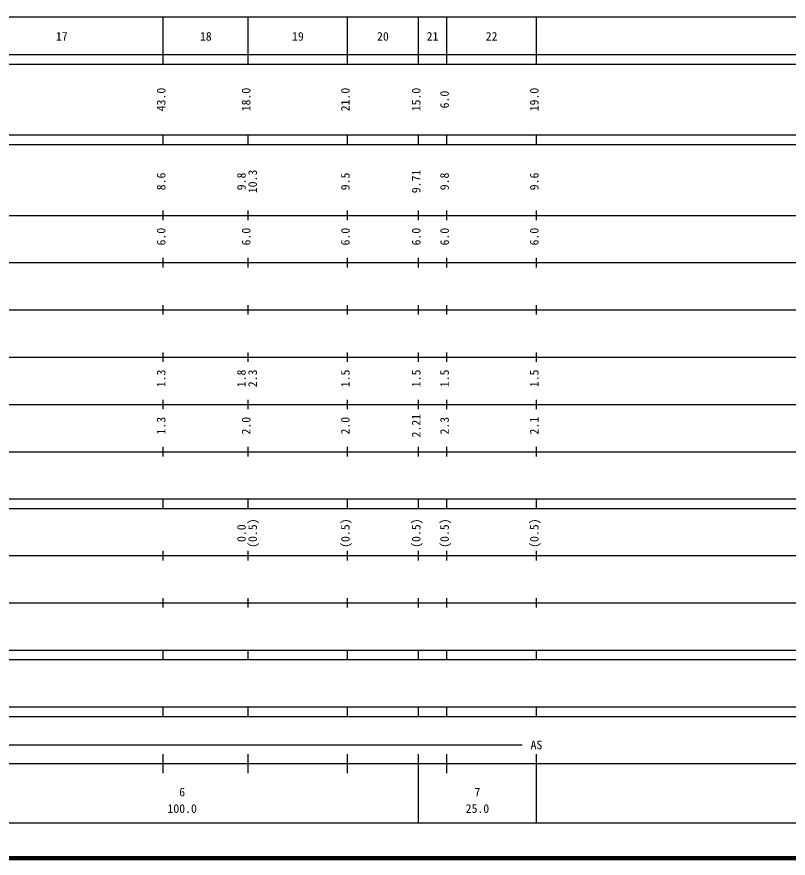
# Model space of a CAD drawing. Units: millimetres on the paper, enlarged 1000 times. Extents: x 40000 to 680000, y 20000 to 380000.
# Drawn here: x 282988 to 446297, y 20000 to 198000 of the extents above; entities that cross this region are included whole.
import ezdxf
from ezdxf.enums import TextEntityAlignment as Align

# ---------------------------------------------------------------- set-up
doc = ezdxf.new("R2010")
doc.units = ezdxf.units.MM
doc.header["$LTSCALE"] = 1000
doc.layers.add('M-TTL', color=2, linetype='Continuous', lineweight=140)
doc.layers.add('M-TTL-BAND', color=7, linetype='Continuous', lineweight=25)
doc.styles.add('ＭＳ ゴシック', font='')
doc.styles.get('ＭＳ ゴシック').set_extended_font_data('MS Gothic')

msp = doc.modelspace()

# ---------------------------------------------------------------- linework, layer by layer
at = {"layer": 'M-TTL'}
msp.add_line((40000, 20000), (680000, 20000), dxfattribs=at)
at = {"layer": 'M-TTL-BAND'}
for p, q in [((68000, 198000), (579000, 198000)), ((314000, 188000), (314000, 198000)), ((332000, 188000), (332000, 198000)), ((353000, 188000), (353000, 198000)), ((368000, 188000), (368000, 198000)), ((374000, 188000), (374000, 198000)), ((393000, 188000), (393000, 198000)), ((40000, 190000), (579000, 190000)), ((40000, 188000), (579000, 188000)), ((40000, 173000), (579000, 173000)), ((314000, 171000), (314000, 173000)), ((332000, 171000), (332000, 173000)), ((353000, 171000), (353000, 173000)), ((368000, 171000), (368000, 173000)), ((374000, 171000), (374000, 173000)), ((393000, 171000), (393000, 173000)), ((40000, 171000), (579000, 171000)), ((314000, 155000), (314000, 157000)), ((332000, 155000), (332000, 157000)), ((353000, 155000), (353000, 157000)), ((368000, 155000), (368000, 157000)), ((374000, 155000), (374000, 157000)), ((393000, 155000), (393000, 157000)), ((40000, 156000), (579000, 156000)), ((46000, 146000), (579000, 146000)), ((314000, 145000), (314000, 147000)), ((332000, 145000), (332000, 147000)), ((353000, 145000), (353000, 147000)), ((368000, 145000), (368000, 147000)), ((374000, 145000), (374000, 147000)), ((393000, 145000), (393000, 147000)), ((52000, 136000), (579000, 136000)), ((314000, 135000), (314000, 137000)), ((332000, 135000), (332000, 137000)), ((353000, 135000), (353000, 137000)), ((368000, 135000), (368000, 137000)), ((374000, 135000), (374000, 137000)), ((393000, 135000), (393000, 137000)), ((314000, 125000), (314000, 127000)), ((332000, 125000), (332000, 127000)), ((353000, 125000), (353000, 127000)), ((368000, 125000), (368000, 127000)), ((374000, 125000), (374000, 127000)), ((393000, 125000), (393000, 127000)), ((46000, 126000), (579000, 126000)), ((52000, 116000), (579000, 116000)), ((314000, 115000), (314000, 117000)), ((332000, 115000), (332000, 117000)), ((353000, 115000), (353000, 117000)), ((368000, 115000), (368000, 117000)), ((374000, 115000), (374000, 117000)), ((393000, 115000), (393000, 117000)), ((314000, 105000), (314000, 107000)), ((332000, 105000), (332000, 107000)), ((353000, 105000), (353000, 107000)), ((368000, 105000), (368000, 107000)), ((374000, 105000), (374000, 107000)), ((393000, 105000), (393000, 107000)), ((46000, 106000), (579000, 106000)), ((40000, 96000), (579000, 96000)), ((314000, 94000), (314000, 96000)), ((332000, 94000), (332000, 96000)), ((353000, 94000), (353000, 96000)), ((368000, 94000), (368000, 96000)), ((374000, 94000), (374000, 96000)), ((393000, 94000), (393000, 96000)), ((40000, 94000), (579000, 94000)), ((49000, 84000), (579000, 84000)), ((314000, 83000), (314000, 85000)), ((332000, 83000), (332000, 85000)), ((353000, 83000), (353000, 85000)), ((368000, 83000), (368000, 85000)), ((374000, 83000), (374000, 85000)), ((393000, 83000), (393000, 85000)), ((314000, 73000), (314000, 75000)), ((332000, 73000), (332000, 75000)), ((353000, 73000), (353000, 75000)), ((368000, 73000), (368000, 75000)), ((374000, 73000), (374000, 75000)), ((393000, 73000), (393000, 75000)), ((40000, 74000), (579000, 74000)), ((40000, 64000), (579000, 64000)), ((314000, 62000), (314000, 64000)), ((332000, 62000), (332000, 64000)), ((353000, 62000), (353000, 64000)), ((368000, 62000), (368000, 64000)), ((374000, 62000), (374000, 64000)), ((393000, 62000), (393000, 64000)), ((40000, 62000), (579000, 62000)), ((40000, 52000), (579000, 52000)), ((314000, 50000), (314000, 52000)), ((332000, 50000), (332000, 52000)), ((353000, 50000), (353000, 52000)), ((368000, 50000), (368000, 52000)), ((374000, 50000), (374000, 52000)), ((393000, 50000), (393000, 52000)), ((40000, 50000), (579000, 50000)), ((97500, 44000), (390000, 44000)), ((314000, 38000), (314000, 42000)), ((332000, 38000), (332000, 42000)), ((353000, 38000), (353000, 42000)), ((368000, 27500), (368000, 42000)), ((374000, 38000), (374000, 42000)), ((393000, 27500), (393000, 42000)), ((40000, 40000), (579000, 40000)), ((68000, 27500), (579000, 27500))]:
    msp.add_line(p, q, dxfattribs=at)

# ---------------------------------------------------------------- texts
at = {"layer": 'M-TTL-BAND', "style": 'ＭＳ ゴシック'}
for s, p in [('17', (292500, 192405)), ('18', (323000, 192405)), ('19', (342500, 192405)), ('20', (360500, 192405)), ('21', (371000, 192405)), ('22', (383500, 192405)), ('AS', (393000, 42500)), ('6', (318000, 32523)), ('7', (380500, 32523)), ('100.0', (318000, 29033)), ('25.0', (380500, 29033))]:
    msp.add_text(s, height=1833, dxfattribs=at).set_placement(p, align=Align.BOTTOM_CENTER)
for s, p in [('43.0', (315000, 180500)), ('18.0', (333000, 180500)), ('21.0', (354000, 180500)), ('15.0', (369000, 180500)), ('6.0', (375000, 180500)), ('19.0', (394000, 180500)), ('9.71', (369000, 163174)), ('8.6', (315000, 163174)), ('9.8', (332000, 163174)), ('10.3', (334370, 163174)), ('9.5', (354000, 163174)), ('9.8', (375000, 163174)), ('9.6', (394000, 163174)), ('6.0', (315000, 151500)), ('6.0', (333000, 151500)), ('6.0', (354000, 151500)), ('6.0', (369000, 151500)), ('6.0', (375000, 151500)), ('6.0', (394000, 151500)), ('1.3', (315000, 121500)), ('1.8', (332000, 121500)), ('2.3', (334370, 121500)), ('1.5', (354000, 121500)), ('1.5', (369000, 121500)), ('1.5', (375000, 121500)), ('1.5', (394000, 121500)), ('1.3', (315000, 111500)), ('2.0', (333000, 111500)), ('2.0', (354000, 111500)), ('2.21', (369000, 111500)), ('2.3', (375000, 111500)), ('2.1', (394000, 111500)), ('(0.5)', (334370, 88764)), ('(0.5)', (354000, 88764)), ('(0.5)', (369000, 88764)), ('(0.5)', (375000, 88764)), ('(0.5)', (394000, 88764)), ('0.0', (332000, 88764))]:
    msp.add_text(s, height=1833, rotation=90, dxfattribs=at).set_placement(p, align=Align.BOTTOM_CENTER)

doc.saveas('drawing.dxf')
